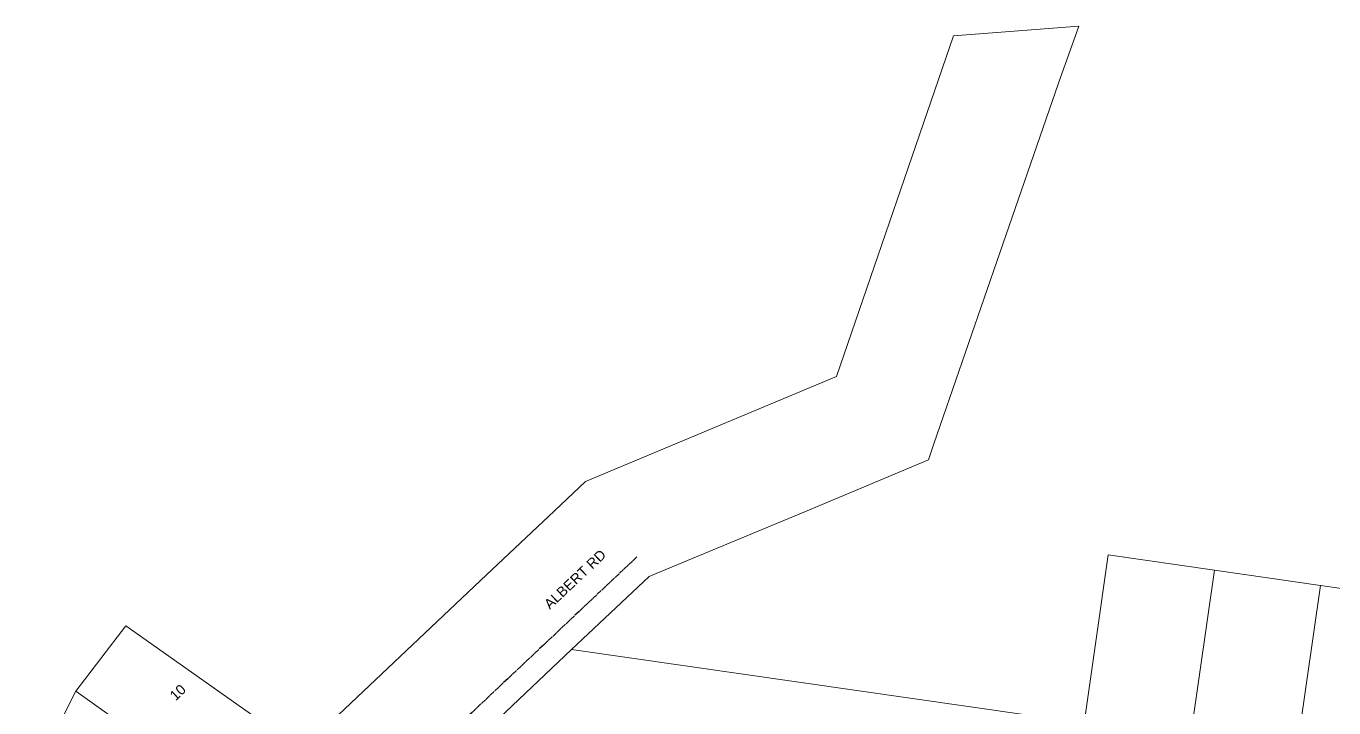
# Model space of a CAD drawing. Header units: metres. Extents: x 264012 to 265218, y 6264557 to 6265948.
# Drawn here: x 264173.8 to 264408.7, y 6265729.2 to 6265851.5 of the extents above; entities that cross this region are included whole.
import ezdxf

# ---------------------------------------------------------------- set-up
doc = ezdxf.new("R2010")
doc.units = ezdxf.units.M
doc.linetypes.add('Cable Exist OH', pattern=[1, 1, 0])
doc.layers.add('Cadastre Land Parcels_SP_EXT', color=9, linetype='Continuous', lineweight=5)
doc.layers.add('Cadastre Roads_SP_EXT', color=9, linetype='Continuous', lineweight=5)
doc.layers.add('Mains_HV_EXT', color=7, linetype='Continuous')
doc.styles.get("Standard").update_dxf_attribs({"font": 'arial.ttf'})

msp = doc.modelspace()

# ---------------------------------------------------------------- linework, layer by layer
at = {"layer": 'Cadastre Land Parcels_SP_EXT', "linetype": 'Continuous'}
for points in [[(264369.37, 6265629.91), (264387.21, 6265753.92), (264368.15, 6265756.66), (264365.99, 6265741.54), (264363.79, 6265726.42), (264361.61, 6265711.3), (264359.43, 6265696.17), (264357.24, 6265681.04), (264350.32, 6265632.65), (264369.37, 6265629.91)], [(264388.43, 6265627.17), (264406.26, 6265751.18), (264387.21, 6265753.92), (264369.37, 6265629.91), (264388.43, 6265627.17)], [(264418.29, 6265684.58), (264423.03, 6265717.22), (264426.29, 6265739.82), (264426.44, 6265740.87), (264427.48, 6265748.13), (264406.26, 6265751.18), (264388.43, 6265627.17), (264409.6, 6265624.12), (264418.29, 6265684.58)], [(264193.34, 6265742.77), (264191.68, 6265743.94), (264182.7, 6265732.2), (264212.15, 6265711.21), (264223.24, 6265721.68), (264193.34, 6265742.77)], [(264363.79, 6265726.42), (264271.75, 6265739.65), (264257.53, 6265726.24), (264361.61, 6265711.3), (264363.79, 6265726.42)], [(264212.15, 6265711.21), (264182.7, 6265732.2), (264178.61, 6265724), (264173.79, 6265714.37), (264201.07, 6265700.74), (264212.15, 6265711.21)]]:
    msp.add_lwpolyline(points, close=True, dxfattribs=at)
at = {"layer": 'Cadastre Roads_SP_EXT', "linetype": 'Continuous'}
msp.add_lwpolyline([(264257.53, 6265726.24), (264271.75, 6265739.65), (264285.7, 6265752.8), (264286.22, 6265753.01), (264313.75, 6265764.46), (264335.84, 6265773.72), (264336.84, 6265776.61), (264341.93, 6265791.32), (264347.01, 6265806.02), (264353.11, 6265823.67), (264359.21, 6265841.31), (264359.21, 6265841.31), (264362.85, 6265851.55), (264349.71, 6265850.55), (264340.36, 6265849.83), (264319.32, 6265788.68), (264308.01, 6265783.96), (264299.55, 6265780.42), (264291.13, 6265776.89), (264282.68, 6265773.36), (264274.25, 6265769.83), (264267.58, 6265763.53), (264256.49, 6265753.07), (264245.41, 6265742.6), (264234.33, 6265732.14), (264223.24, 6265721.68)], dxfattribs=at)
at = {"layer": 'Mains_HV_EXT', "linetype": 'Cable Exist OH'}
msp.add_lwpolyline([(264283.49, 6265756.3), (264202.96, 6265680.39), (264190.42, 6265652.72), (264436, 6265616.28)], dxfattribs=at)

# ---------------------------------------------------------------- texts
at = {"layer": 'Cadastre Land Parcels_SP_EXT'}
msp.add_text('10', height=1.8, rotation=43.35, dxfattribs=at).set_placement((264200.62, 6265730.36))
at = {"layer": 'Cadastre Roads_SP_EXT'}
msp.add_text('ALBERT RD', height=1.8, rotation=43.37, dxfattribs=at).set_placement((264267.85, 6265746.78))

doc.saveas('drawing.dxf')
